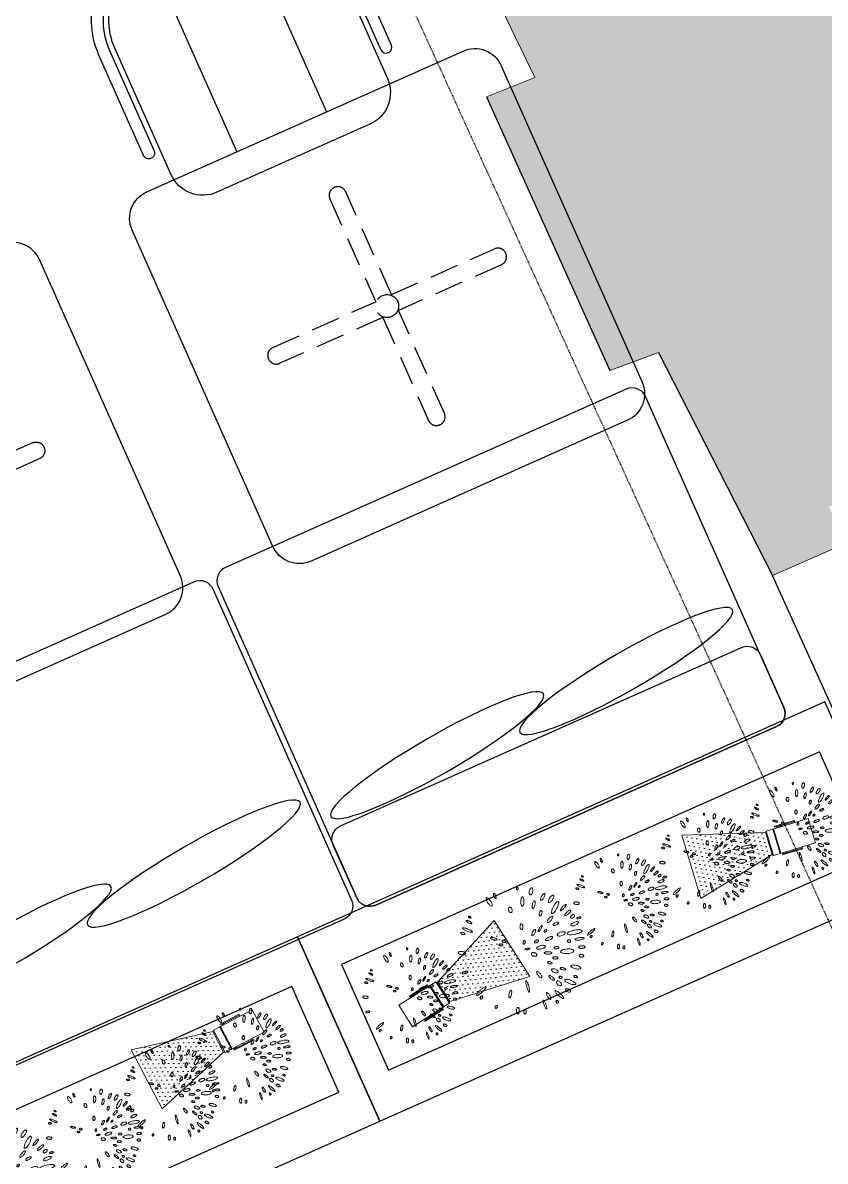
# Model space of a CAD drawing. Header units: millimetres. Extents: x 2562 to 7288, y 778 to 5635.
# Drawn here: x 4058.4 to 4197.4, y 1514.9 to 1712.1 of the extents above; entities that cross this region are included whole.
import ezdxf

# ---------------------------------------------------------------- set-up
doc = ezdxf.new("R2010")
doc.units = ezdxf.units.MM
doc.set_wipeout_variables(frame=1)
doc.linetypes.add('HIDDEN', pattern=[0.375, 0.25, -0.125])
doc.linetypes.add('x-ref_base plan 1$0$C2-A104-16$0$HIDDEN', pattern=[0.375, 0.25, -0.125])
for name, color, linetype in [('0-gnl-gor2', 6, 'Continuous'), ('0-gnl-gor3', 252, 'Continuous'), ('0-gnl-gor5', 254, 'Continuous'), ('0-gnl-ust', 191, 'HIDDEN'), ('2-tef-hrkt-mobilya', 251, 'Continuous')]:
    doc.layers.add(name, color=color, linetype=linetype)
doc.layers.add('ONOFF_LI-11', color=7, linetype='Continuous', lineweight=0, true_color=0xcc33a1)
for name, color, linetype, lineweight in [('x-ref_base plan 1$0$SHG-WALL-HATCH', 252, 'Continuous', 5), ('x-ref_base plan 1$0$SHG-WALLS LOW LEVEL', 40, 'Continuous', 25), ('x-ref_base plan 1$0$SHG-WALLS-EXISTING', 214, 'Continuous', 18)]:
    doc.layers.add(name, color=color, linetype=linetype, lineweight=lineweight)

# ---------------------------------------------------------------- blocks, each defined once
blk = doc.blocks.new('LI-11')
blk.add_wipeout([(-2.2, 3.19), (2.2, 3.19), (2.2, 0.81), (2.56, 0.81), (2.56, -2.83), (2.41, -2.83), (2.41, -2.56), (2.2, -2.56), (2.2, -4.41), (2, -4.61), (-2, -4.61), (-2.2, -4.41), (-2.2, -2.61), (-2.4, -2.61), (-2.4, -2.83), (-2.55, -2.83), (-2.56, 0.81), (-2.2, 0.81)]).dxf.layer = 'ONOFF_LI-11'
at = {"layer": 'ONOFF_LI-11', "ltscale": 3, "true_color": 0xf4cd0b}
h = blk.add_hatch(dxfattribs=at)
h.set_pattern_fill('DOTS', color=40, scale=0.5)
h.paths.add_polyline_path([(-5.75, -18.62), (5.75, -18.62), (2, -4.61), (-2, -4.61)])
at = {"layer": 'ONOFF_LI-11', "color": 251, "ltscale": 3}
for p, q in [((-2.2, 0.81), (-2.56, 0.81)), ((-2.56, 0.81), (-2.56, -0.81)), ((2.2, 0.81), (2.56, 0.81)), ((2.56, 0.81), (2.56, -0.81)), ((-2.2, -0.81), (-2.39, -0.81)), ((2.2, -0.81), (2.39, -0.81)), ((2.41, -1.95), (2.56, -1.95))]:
    blk.add_line(p, q, dxfattribs=at)
at = {"layer": 'ONOFF_LI-11', "ltscale": 3}
for points in [[(2.2, -4.41), (2.2, 3.19), (-2.2, 3.19), (-2.2, -4.41)], [(-2.2, -3.06), (2.2, -3.06)], [(-2.2, -3.21), (2.2, -3.21)], [(-2.2, -4.41), (2.2, -4.41)], [(-2, -4.61), (-2.2, -4.41)], [(-2, -4.61), (2, -4.61)], [(-2, -4.61), (2, -4.61)], [(2, -4.61), (2.2, -4.41)]]:
    blk.add_lwpolyline(points, dxfattribs=at)
at = {"layer": 'ONOFF_LI-11', "color": 251, "ltscale": 3}
for points in [[(-2.56, -1.95), (-2.56, 0.81)], [(-2.41, -1.95), (-2.38, 0.81)], [(2.41, -1.95), (2.38, 0.81)], [(2.56, -1.95), (2.56, 0.81)]]:
    blk.add_lwpolyline(points, dxfattribs=at)
for points in [[(-2.55, -2.83), (-2.4, -2.83), (-2.4, -1.95), (-2.55, -1.95)], [(2.41, -1.95), (2.56, -1.95), (2.56, -2.83), (2.41, -2.83)], [(-2.4, -2.21), (-2.2, -2.21), (-2.2, -2.61), (-2.4, -2.61)], [(2.2, -2.26), (2.41, -2.26), (2.41, -2.56), (2.2, -2.56)]]:
    blk.add_lwpolyline(points, close=True, dxfattribs=at)
at = {"layer": 'ONOFF_LI-11', "color": 40, "ltscale": 3, "true_color": 0xf4cd0b}
blk.add_lwpolyline([(-5.75, -18.62), (5.75, -18.62), (2, -4.61), (-2, -4.61), (-5.75, -18.62)], dxfattribs=at)
blk = doc.blocks.new('BP_Abelia grandiflora')
at = {"layer": '0-gnl-gor5', "lineweight": 9}
for points in [[(-0.0949, 0.2077, 0.206976), (-0.0962, 0.2062, 0.096084), (-0.0969, 0.2021, 0.052894), (-0.0962, 0.1976, 0.039992), (-0.0943, 0.1919, 0.039992), (-0.0914, 0.1866, 0.052894), (-0.0886, 0.183, 0.096084), (-0.0851, 0.1807, 0.206976), (-0.0831, 0.1807, 0.206976), (-0.0818, 0.1821, 0.096084), (-0.0811, 0.1862, 0.052894), (-0.0818, 0.1908, 0.039992), (-0.0837, 0.1965, 0.039992), (-0.0866, 0.2018, 0.052894), (-0.0894, 0.2054, 0.096084), (-0.0929, 0.2077, 0.206976)], [(-0.0624, 0.1861, 0.029169), (-0.0573, 0.1778, 0.03978), (-0.0528, 0.1723, 0.081053), (-0.0476, 0.1685, 0.247796), (-0.0454, 0.1685, 0.247796), (-0.0441, 0.1704, 0.081053), (-0.0445, 0.1768, 0.03978), (-0.0466, 0.1836, 0.029169), (-0.0507, 0.1924, 0.029169), (-0.0558, 0.2006, 0.03978), (-0.0603, 0.2061, 0.081053), (-0.0655, 0.21, 0.247796), (-0.0677, 0.2099, 0.247796), (-0.0689, 0.2081, 0.081053), (-0.0686, 0.2016, 0.03978), (-0.0665, 0.1949, 0.029169)], [(-0.0439, 0.2257, 0.261938), (-0.0448, 0.2249, 0.075007), (-0.0454, 0.2211, 0.035692), (-0.0451, 0.2169, 0.025978), (-0.044, 0.2111, 0.025978), (-0.0423, 0.2055, 0.035692), (-0.0406, 0.2017, 0.075007), (-0.0383, 0.1986, 0.261938), (-0.0372, 0.1982, 0.261938), (-0.0363, 0.199, 0.075007), (-0.0357, 0.2029, 0.035692), (-0.036, 0.2071, 0.025978), (-0.0371, 0.2128, 0.025978), (-0.0388, 0.2184, 0.035692), (-0.0405, 0.2223, 0.075007), (-0.0428, 0.2254, 0.261938)], [(-0.0182, 0.2289, 0.243416), (-0.0193, 0.2281, 0.082852), (-0.0205, 0.2245, 0.04109), (-0.0209, 0.2203, 0.030206), (-0.0205, 0.2146, 0.030206), (-0.0194, 0.209, 0.04109), (-0.018, 0.205, 0.082852), (-0.0159, 0.2019, 0.243416), (-0.0146, 0.2014, 0.243416), (-0.0135, 0.2022, 0.082852), (-0.0123, 0.2058, 0.04109), (-0.012, 0.21, 0.030206), (-0.0124, 0.2157, 0.030206), (-0.0135, 0.2213, 0.04109), (-0.0149, 0.2252, 0.082852), (-0.0169, 0.2284, 0.243416)], [(0.0025, 0.2302, 0.154562), (0.0008, 0.2297, 0.106795), (-0.0008, 0.2278, 0.073326), (-0.0017, 0.2253, 0.059836), (-0.002, 0.222, 0.059836), (-0.0016, 0.2187, 0.073326), (-0.0005, 0.2163, 0.106795), (0.0013, 0.2145, 0.154562), (0.003, 0.214, 0.154562), (0.0046, 0.2146, 0.106795), (0.0063, 0.2165, 0.073326), (0.0072, 0.219, 0.059836), (0.0075, 0.2223, 0.059836), (0.007, 0.2255, 0.073326), (0.0059, 0.228, 0.106795), (0.0042, 0.2298, 0.154562)], [(0.0309, 0.2284, 0.217322), (0.0291, 0.228, 0.092688), (0.0264, 0.2249, 0.049364), (0.0246, 0.2208, 0.036974), (0.023, 0.215, 0.036974), (0.0223, 0.209, 0.049364), (0.0226, 0.2045, 0.092688), (0.024, 0.2006, 0.217322), (0.0255, 0.1996, 0.217322), (0.0273, 0.2, 0.092688), (0.03, 0.2031, 0.049364), (0.0318, 0.2072, 0.036974), (0.0334, 0.213, 0.036974), (0.0341, 0.219, 0.049364), (0.0338, 0.2235, 0.092688), (0.0324, 0.2274, 0.217322)], [(0.0625, 0.2217, 0.256191), (0.0601, 0.2214, 0.077505), (0.0549, 0.2164, 0.037329), (0.0505, 0.2097, 0.027247), (0.0458, 0.1998, 0.027247), (0.0422, 0.1895, 0.037329), (0.0406, 0.1816, 0.077505), (0.0407, 0.1744, 0.256191), (0.0422, 0.1726, 0.256191), (0.0445, 0.1728, 0.077505), (0.0497, 0.1779, 0.037329), (0.0541, 0.1846, 0.027247), (0.0588, 0.1944, 0.027247), (0.0624, 0.2048, 0.037329), (0.0641, 0.2126, 0.077505), (0.0639, 0.2199, 0.256191)], [(0.0872, 0.2131, 0.259831), (0.0859, 0.213, 0.07593), (0.0827, 0.2101, 0.036288), (0.0799, 0.2062, 0.026439), (0.0768, 0.2004, 0.026439), (0.0743, 0.1943, 0.036288), (0.0731, 0.1897, 0.07593), (0.0729, 0.1854, 0.259831), (0.0737, 0.1843, 0.259831), (0.0751, 0.1844, 0.07593), (0.0783, 0.1873, 0.036288), (0.0811, 0.1912, 0.026439), (0.0842, 0.197, 0.026439), (0.0866, 0.203, 0.036288), (0.0879, 0.2077, 0.07593), (0.088, 0.212, 0.259831)], [(0.1147, 0.1991, 0.205663), (0.1132, 0.1993, 0.096491), (0.1103, 0.1979, 0.053352), (0.1077, 0.1954, 0.040391), (0.105, 0.1915, 0.040391), (0.1029, 0.1873, 0.053352), (0.102, 0.1838, 0.096491), (0.1021, 0.1806, 0.205663), (0.103, 0.1793, 0.205663), (0.1046, 0.1791, 0.096491), (0.1075, 0.1806, 0.053352), (0.1101, 0.1831, 0.040391), (0.1128, 0.1869, 0.040391), (0.1148, 0.1912, 0.053352), (0.1158, 0.1946, 0.096491), (0.1157, 0.1979, 0.205663)], [(-0.1584, 0.1599, 0.17972), (-0.1593, 0.158, 0.103229), (-0.1587, 0.1544, 0.062965), (-0.157, 0.151, 0.049171), (-0.1537, 0.1471, 0.049171), (-0.1498, 0.144, 0.062965), (-0.1463, 0.1423, 0.103229), (-0.1427, 0.1419, 0.17972), (-0.1408, 0.1428, 0.17972), (-0.14, 0.1447, 0.103229), (-0.1405, 0.1483, 0.062965), (-0.1423, 0.1518, 0.049171), (-0.1455, 0.1556, 0.049171), (-0.1494, 0.1587, 0.062965), (-0.1529, 0.1604, 0.103229), (-0.1565, 0.1608, 0.17972)], [(-0.1169, 0.1861, 0.228205), (-0.1179, 0.1848, 0.088786), (-0.1179, 0.181, 0.045809), (-0.1169, 0.177, 0.034018), (-0.1147, 0.1718, 0.034018), (-0.1117, 0.167, 0.045809), (-0.109, 0.1638, 0.088786), (-0.1059, 0.1617, 0.228205), (-0.1043, 0.1617, 0.228205), (-0.1034, 0.163, 0.088786), (-0.1033, 0.1668, 0.045809), (-0.1044, 0.1708, 0.034018), (-0.1066, 0.176, 0.034018), (-0.1095, 0.1808, 0.045809), (-0.1123, 0.184, 0.088786), (-0.1154, 0.1861, 0.228205)], [(-0.0361, 0.1647, 0.224678), (-0.0373, 0.1636, 0.090084), (-0.0382, 0.1598, 0.046944), (-0.0381, 0.1555, 0.034953), (-0.0369, 0.1499, 0.034953), (-0.035, 0.1445, 0.046944), (-0.0329, 0.1407, 0.090084), (-0.0301, 0.1379, 0.224678), (-0.0285, 0.1376, 0.224678), (-0.0273, 0.1387, 0.090084), (-0.0264, 0.1425, 0.046944), (-0.0265, 0.1468, 0.034953), (-0.0277, 0.1525, 0.034953), (-0.0296, 0.1579, 0.046944), (-0.0317, 0.1617, 0.090084), (-0.0345, 0.1644, 0.224678)], [(-0.0073, 0.1703, 0.208148), (-0.0086, 0.1698, 0.095716), (-0.0104, 0.1674, 0.052486), (-0.0115, 0.1642, 0.039639), (-0.0122, 0.1599, 0.039639), (-0.0122, 0.1556, 0.052486), (-0.0116, 0.1523, 0.095716), (-0.0102, 0.1497, 0.208148), (-0.0089, 0.149, 0.208148), (-0.0075, 0.1495, 0.095716), (-0.0058, 0.1519, 0.052486), (-0.0047, 0.155, 0.039639), (-0.004, 0.1593, 0.039639), (-0.004, 0.1637, 0.052486), (-0.0046, 0.1669, 0.095716), (-0.006, 0.1696, 0.208148)], [(0.0349, 0.1693, 0.191592), (0.0327, 0.169, 0.100474), (0.0295, 0.1664, 0.058435), (0.0271, 0.1626, 0.044925), (0.0251, 0.1571, 0.044925), (0.0241, 0.1513, 0.058435), (0.0242, 0.1468, 0.100474), (0.0257, 0.1429, 0.191592), (0.0274, 0.1416, 0.191592), (0.0296, 0.1419, 0.100474), (0.0328, 0.1445, 0.058435), (0.0352, 0.1483, 0.044925), (0.0372, 0.1538, 0.044925), (0.0382, 0.1596, 0.058435), (0.0381, 0.1641, 0.100474), (0.0366, 0.1679, 0.191592)], [(0.0696, 0.1689, 0.110174), (0.0678, 0.1694, 0.102587), (0.0658, 0.169, 0.093413), (0.0641, 0.1678, 0.08782), (0.0629, 0.1661, 0.08782), (0.0623, 0.164, 0.093413), (0.0624, 0.162, 0.102587), (0.0634, 0.1602, 0.110174), (0.0648, 0.159, 0.110174), (0.0666, 0.1586, 0.102587), (0.0686, 0.159, 0.093413), (0.0703, 0.1601, 0.08782), (0.0716, 0.1619, 0.08782), (0.0722, 0.1639, 0.093413), (0.072, 0.166, 0.102587), (0.0711, 0.1678, 0.110174)], [(0.1041, 0.1589, 0.219849), (0.1013, 0.1592, 0.09181), (0.0958, 0.156, 0.048525), (0.0909, 0.1509, 0.036269), (0.0857, 0.1431, 0.036269), (0.0816, 0.1346, 0.048525), (0.0797, 0.1279, 0.09181), (0.0797, 0.1215, 0.219849), (0.0813, 0.1192, 0.219849), (0.084, 0.119, 0.09181), (0.0896, 0.1222, 0.048525), (0.0944, 0.1273, 0.036269), (0.0997, 0.1351, 0.036269), (0.1038, 0.1435, 0.048525), (0.1057, 0.1503, 0.09181), (0.1057, 0.1567, 0.219849)], [(0.1382, 0.1775, 0.15118), (0.1365, 0.1782, 0.106997), (0.134, 0.1779, 0.074795), (0.1316, 0.1766, 0.061485), (0.1292, 0.1743, 0.061485), (0.1274, 0.1716, 0.074795), (0.1266, 0.169, 0.106997), (0.1268, 0.1664, 0.15118), (0.1278, 0.1649, 0.15118), (0.1295, 0.1642, 0.106997), (0.132, 0.1645, 0.074795), (0.1344, 0.1658, 0.061485), (0.1368, 0.1681, 0.061485), (0.1386, 0.1708, 0.074795), (0.1394, 0.1734, 0.106997), (0.1392, 0.176, 0.15118)], [(-0.1882, 0.1194, 0.136055), (-0.1885, 0.1183, 0.10695), (-0.1881, 0.1168, 0.081551), (-0.1873, 0.1156, 0.069671), (-0.1859, 0.1145, 0.069671), (-0.1842, 0.1138, 0.081551), (-0.1827, 0.1137, 0.10695), (-0.1813, 0.1141, 0.136055), (-0.1805, 0.1149, 0.136055), (-0.1802, 0.116, 0.10695), (-0.1805, 0.1174, 0.081551), (-0.1814, 0.1187, 0.069671), (-0.1828, 0.1198, 0.069671), (-0.1844, 0.1204, 0.081551), (-0.1859, 0.1206, 0.10695), (-0.1873, 0.1202, 0.136055)], [(-0.1156, 0.1428, 0.225102), (-0.1162, 0.1413, 0.08993), (-0.1152, 0.1376, 0.046807), (-0.1131, 0.134, 0.03484), (-0.1095, 0.1297, 0.03484), (-0.1053, 0.1259, 0.046807), (-0.1018, 0.1236, 0.08993), (-0.0982, 0.1225, 0.225102), (-0.0967, 0.123, 0.225102), (-0.0961, 0.1245, 0.08993), (-0.0971, 0.1282, 0.046807), (-0.0992, 0.1318, 0.03484), (-0.1028, 0.1361, 0.03484), (-0.1069, 0.1399, 0.046807), (-0.1104, 0.1422, 0.08993), (-0.1141, 0.1433, 0.225102)], [(-0.0742, 0.1435, 0.185857), (-0.075, 0.1421, 0.10188), (-0.0748, 0.1393, 0.060594), (-0.0736, 0.1365, 0.046923), (-0.0714, 0.1332, 0.046923), (-0.0686, 0.1304, 0.060594), (-0.066, 0.1288, 0.10188), (-0.0633, 0.1281, 0.185857), (-0.0618, 0.1286, 0.185857), (-0.061, 0.13, 0.10188), (-0.0612, 0.1328, 0.060594), (-0.0623, 0.1357, 0.046923), (-0.0646, 0.1389, 0.046923), (-0.0674, 0.1417, 0.060594), (-0.07, 0.1434, 0.10188), (-0.0727, 0.144, 0.185857)], [(-0.0097, 0.1225, 0.164937), (-0.0107, 0.1219, 0.10574), (-0.0115, 0.1203, 0.068929), (-0.0118, 0.1184, 0.055121), (-0.0115, 0.1159, 0.055121), (-0.0107, 0.1136, 0.068929), (-0.0096, 0.112, 0.10574), (-0.0081, 0.1109, 0.164937), (-0.007, 0.1108, 0.164937), (-0.006, 0.1114, 0.10574), (-0.0051, 0.113, 0.068929), (-0.0049, 0.115, 0.055121), (-0.0051, 0.1174, 0.055121), (-0.006, 0.1197, 0.068929), (-0.007, 0.1213, 0.10574), (-0.0085, 0.1224, 0.164937)], [(0.0237, 0.1248, 0.221241), (0.0221, 0.1244, 0.091319), (0.0196, 0.1216, 0.048066), (0.0178, 0.1178, 0.035885), (0.0163, 0.1124, 0.035885), (0.0156, 0.1069, 0.048066), (0.0158, 0.1028, 0.091319), (0.017, 0.0992, 0.221241), (0.0183, 0.0982, 0.221241), (0.0199, 0.0986, 0.091319), (0.0224, 0.1014, 0.048066), (0.0241, 0.1052, 0.035885), (0.0256, 0.1105, 0.035885), (0.0263, 0.1161, 0.048066), (0.0262, 0.1202, 0.091319), (0.025, 0.1238, 0.221241)], [(0.0661, 0.1221, 0.181524), (0.0647, 0.1224, 0.10285), (0.0625, 0.1216, 0.062262), (0.0604, 0.12, 0.048498), (0.0583, 0.1175, 0.048498), (0.0568, 0.1145, 0.062262), (0.0561, 0.1121, 0.10285), (0.0562, 0.1097, 0.181524), (0.057, 0.1086, 0.181524), (0.0584, 0.1082, 0.10285), (0.0606, 0.109, 0.062262), (0.0627, 0.1106, 0.048498), (0.0648, 0.1132, 0.048498), (0.0663, 0.1161, 0.062262), (0.067, 0.1186, 0.10285), (0.0669, 0.121, 0.181524)], [(0.1675, 0.1451, 0.224459), (0.1656, 0.1458, 0.090164), (0.1609, 0.1447, 0.047015), (0.1562, 0.1421, 0.035012), (0.1506, 0.1377, 0.035012), (0.1457, 0.1326, 0.047015), (0.1427, 0.1282, 0.090164), (0.1412, 0.1236, 0.224459), (0.1418, 0.1216, 0.224459), (0.1437, 0.1209, 0.090164), (0.1484, 0.122, 0.047015), (0.153, 0.1245, 0.035012), (0.1586, 0.129, 0.035012), (0.1635, 0.1341, 0.047015), (0.1665, 0.1385, 0.090164), (0.1681, 0.1431, 0.224459)], [(0.1873, 0.118, 0.167836), (0.1863, 0.1188, 0.105336), (0.1844, 0.119, 0.067731), (0.1823, 0.1185, 0.053888), (0.18, 0.1173, 0.053888), (0.178, 0.1156, 0.067731), (0.1767, 0.1139, 0.105336), (0.1762, 0.112, 0.167836), (0.1765, 0.1108, 0.167836), (0.1775, 0.1101, 0.105336), (0.1794, 0.1099, 0.067731), (0.1815, 0.1103, 0.053888), (0.1838, 0.1116, 0.053888), (0.1858, 0.1133, 0.067731), (0.1871, 0.1149, 0.105336), (0.1876, 0.1168, 0.167836)], [(-0.1503, 0.1158, 0.222164), (-0.1506, 0.1139, 0.090991), (-0.1487, 0.1099, 0.047763), (-0.1455, 0.1062, 0.035633), (-0.1404, 0.102, 0.035633), (-0.1348, 0.0986, 0.047763), (-0.1302, 0.0968, 0.090991), (-0.1258, 0.0964, 0.222164), (-0.1242, 0.0973, 0.222164), (-0.1238, 0.0992, 0.090991), (-0.1257, 0.1032, 0.047763), (-0.1289, 0.1069, 0.035633), (-0.134, 0.1111, 0.035633), (-0.1396, 0.1145, 0.047763), (-0.1442, 0.1163, 0.090991), (-0.1486, 0.1167, 0.222164)], [(-0.0318, 0.0896, 0.218092), (-0.0326, 0.0885, 0.092422), (-0.0328, 0.0851, 0.049107), (-0.0319, 0.0815, 0.036758), (-0.0299, 0.077, 0.036758), (-0.0273, 0.0729, 0.049107), (-0.0248, 0.0701, 0.092422), (-0.022, 0.0684, 0.218092), (-0.0205, 0.0685, 0.218092), (-0.0196, 0.0696, 0.092422), (-0.0195, 0.073, 0.049107), (-0.0203, 0.0766, 0.036758), (-0.0223, 0.0811, 0.036758), (-0.025, 0.0852, 0.049107), (-0.0274, 0.088, 0.092422), (-0.0303, 0.0897, 0.218092)], [(-0.0304, 0.1171, 0.270783), (-0.0309, 0.1163, 0.071066), (-0.0307, 0.1129, 0.033234), (-0.0297, 0.1092, 0.024094), (-0.0277, 0.1044, 0.024094), (-0.0252, 0.0997, 0.033234), (-0.0231, 0.0966, 0.071066), (-0.0205, 0.0942, 0.270783), (-0.0196, 0.0941, 0.270783), (-0.019, 0.0949, 0.071066), (-0.0193, 0.0984, 0.033234), (-0.0203, 0.1021, 0.024094), (-0.0223, 0.1069, 0.024094), (-0.0248, 0.1115, 0.033234), (-0.0269, 0.1146, 0.071066), (-0.0294, 0.117, 0.270783)], [(0.0359, 0.0865, 0.213517), (0.0338, 0.0863, 0.093974), (0.0304, 0.0835, 0.050644), (0.0276, 0.0795, 0.038059), (0.0249, 0.0736, 0.038059), (0.0232, 0.0674, 0.050644), (0.0227, 0.0625, 0.093974), (0.0236, 0.0581, 0.213517), (0.025, 0.0567, 0.213517), (0.0271, 0.0569, 0.093974), (0.0305, 0.0597, 0.050644), (0.0333, 0.0637, 0.038059), (0.036, 0.0696, 0.038059), (0.0377, 0.0759, 0.050644), (0.0382, 0.0807, 0.093974), (0.0373, 0.0851, 0.213517)], [(0.0679, 0.0919, 0.234361), (0.0665, 0.0921, 0.086447), (0.0632, 0.0903, 0.043866), (0.0603, 0.0875, 0.032434), (0.0569, 0.0832, 0.032434), (0.0542, 0.0785, 0.043866), (0.0527, 0.0747, 0.086447), (0.0523, 0.071, 0.234361), (0.053, 0.0698, 0.234361), (0.0544, 0.0696, 0.086447), (0.0576, 0.0714, 0.043866), (0.0606, 0.0742, 0.032434), (0.0639, 0.0785, 0.032434), (0.0667, 0.0832, 0.043866), (0.0681, 0.087, 0.086447), (0.0686, 0.0907, 0.234361)], [(0.094, 0.0995, 0.190551), (0.0926, 0.0999, 0.100739), (0.0901, 0.0991, 0.058823), (0.0878, 0.0973, 0.045281), (0.0853, 0.0945, 0.045281), (0.0834, 0.0913, 0.058823), (0.0825, 0.0885, 0.100739), (0.0824, 0.0859, 0.190551), (0.0832, 0.0847, 0.190551), (0.0846, 0.0843, 0.100739), (0.0871, 0.0852, 0.058823), (0.0894, 0.0869, 0.045281), (0.0919, 0.0897, 0.045281), (0.0938, 0.0929, 0.058823), (0.0947, 0.0957, 0.100739), (0.0948, 0.0983, 0.190551)], [(0.1418, 0.0995, 0.211516), (0.1406, 0.1001, 0.094634), (0.1379, 0.0995, 0.051326), (0.1352, 0.098, 0.038641), (0.132, 0.0955, 0.038641), (0.1293, 0.0925, 0.051326), (0.1277, 0.0899, 0.094634), (0.1269, 0.0872, 0.211516), (0.1274, 0.086, 0.211516), (0.1285, 0.0855, 0.094634), (0.1313, 0.0861, 0.051326), (0.134, 0.0875, 0.038641), (0.1371, 0.0901, 0.038641), (0.1398, 0.0931, 0.051326), (0.1415, 0.0957, 0.094634), (0.1422, 0.0983, 0.211516)], [(0.2035, 0.1, 0.241866), (0.2017, 0.1009, 0.08348), (0.1962, 0.1001, 0.041558), (0.1905, 0.0976, 0.030579), (0.1834, 0.0932, 0.030579), (0.1768, 0.088, 0.041558), (0.1726, 0.0835, 0.08348), (0.1699, 0.0786, 0.241866), (0.1702, 0.0766, 0.241866), (0.172, 0.0756, 0.08348), (0.1775, 0.0765, 0.041558), (0.1832, 0.0789, 0.030579), (0.1903, 0.0833, 0.030579), (0.1969, 0.0886, 0.041558), (0.2011, 0.0931, 0.08348), (0.2038, 0.098, 0.241866)], [(-0.2157, 0.0401, 0.218506), (-0.2154, 0.0389, 0.092278), (-0.2133, 0.0371, 0.048969), (-0.2106, 0.0359, 0.036642), (-0.2068, 0.0349, 0.036642), (-0.2029, 0.0344, 0.048969), (-0.1999, 0.0346, 0.092278), (-0.1974, 0.0355, 0.218506), (-0.1967, 0.0365, 0.218506), (-0.197, 0.0376, 0.092278), (-0.199, 0.0394, 0.048969), (-0.2017, 0.0406, 0.036642), (-0.2055, 0.0416, 0.036642), (-0.2095, 0.0421, 0.048969), (-0.2124, 0.0419, 0.092278), (-0.215, 0.041, 0.218506)], [(-0.1458, 0.0585, 0.14574), (-0.1458, 0.0563, 0.107166), (-0.1443, 0.0536, 0.077192), (-0.1418, 0.0515, 0.064269), (-0.1383, 0.05, 0.064269), (-0.1344, 0.0494, 0.077192), (-0.1312, 0.0498, 0.107166), (-0.1285, 0.0512, 0.14574), (-0.1273, 0.0531, 0.14574), (-0.1273, 0.0554, 0.107166), (-0.1288, 0.0581, 0.077192), (-0.1313, 0.0601, 0.064269), (-0.1348, 0.0617, 0.064269), (-0.1387, 0.0623, 0.077192), (-0.1419, 0.0619, 0.107166), (-0.1446, 0.0604, 0.14574)], [(-0.0748, 0.0608, 0.17178), (-0.0753, 0.059, 0.104715), (-0.0743, 0.0561, 0.066124), (-0.0723, 0.0535, 0.052265), (-0.0692, 0.0509, 0.052265), (-0.0655, 0.0491, 0.066124), (-0.0623, 0.0483, 0.104715), (-0.0593, 0.0486, 0.17178), (-0.0578, 0.0498, 0.17178), (-0.0574, 0.0516, 0.104715), (-0.0583, 0.0544, 0.066124), (-0.0603, 0.057, 0.052265), (-0.0635, 0.0596, 0.052265), (-0.0672, 0.0615, 0.066124), (-0.0703, 0.0622, 0.104715), (-0.0733, 0.0619, 0.17178)], [(0.0052, 0.0784, 0.182227), (0.0039, 0.0779, 0.102698), (0.0023, 0.0761, 0.061989), (0.0013, 0.0736, 0.048238), (0.0008, 0.0702, 0.048238), (0.001, 0.0668, 0.061989), (0.0017, 0.0643, 0.102698), (0.003, 0.0623, 0.182227), (0.0043, 0.0617, 0.182227), (0.0056, 0.0621, 0.102698), (0.0072, 0.064, 0.061989), (0.0082, 0.0665, 0.048238), (0.0087, 0.0698, 0.048238), (0.0085, 0.0732, 0.061989), (0.0079, 0.0758, 0.102698), (0.0065, 0.0778, 0.182227)], [(0.0453, 0.0441, 0.148782), (0.0434, 0.0454, 0.107096), (0.0403, 0.0456, 0.075846), (0.0371, 0.0447, 0.062692), (0.0338, 0.0425, 0.062692), (0.031, 0.0396, 0.075846), (0.0295, 0.0367, 0.107096), (0.0291, 0.0336, 0.148782), (0.03, 0.0315, 0.148782), (0.0319, 0.0302, 0.107096), (0.035, 0.03, 0.075846), (0.0382, 0.0309, 0.062692), (0.0416, 0.0331, 0.062692), (0.0443, 0.036, 0.075846), (0.0458, 0.0389, 0.107096), (0.0462, 0.042, 0.148782)], [(0.0981, 0.0721, 0.189405), (0.0969, 0.0727, 0.101026), (0.0946, 0.0725, 0.059252), (0.0923, 0.0715, 0.045676), (0.0897, 0.0696, 0.045676), (0.0874, 0.0673, 0.059252), (0.086, 0.0651, 0.101026), (0.0855, 0.0629, 0.189405), (0.0859, 0.0617, 0.189405), (0.087, 0.0611, 0.101026), (0.0893, 0.0613, 0.059252), (0.0916, 0.0623, 0.045676), (0.0943, 0.0642, 0.045676), (0.0966, 0.0665, 0.059252), (0.0979, 0.0686, 0.101026), (0.0985, 0.0709, 0.189405)], [(0.1346, 0.0725, 0.173385), (0.1328, 0.0738, 0.104439), (0.1293, 0.0741, 0.065477), (0.1255, 0.0731, 0.051621), (0.1212, 0.0708, 0.051621), (0.1175, 0.0676, 0.065477), (0.1152, 0.0645, 0.104439), (0.1142, 0.0611, 0.173385), (0.1147, 0.059, 0.173385), (0.1165, 0.0577, 0.104439), (0.1201, 0.0574, 0.065477), (0.1238, 0.0584, 0.051621), (0.1281, 0.0607, 0.051621), (0.1318, 0.0639, 0.065477), (0.1341, 0.067, 0.104439), (0.1351, 0.0704, 0.173385)], [(0.1513, 0.0468, 0.242243), (0.1503, 0.0477, 0.083327), (0.1468, 0.0483, 0.041444), (0.1429, 0.0479, 0.030488), (0.1377, 0.0467, 0.030488), (0.1327, 0.0448, 0.041444), (0.1293, 0.0429, 0.083327), (0.1267, 0.0404, 0.242243), (0.1265, 0.0392, 0.242243), (0.1274, 0.0382, 0.083327), (0.1309, 0.0377, 0.041444), (0.1348, 0.0381, 0.030488), (0.14, 0.0393, 0.030488), (0.145, 0.0412, 0.041444), (0.1484, 0.0431, 0.083327), (0.151, 0.0456, 0.242243)], [(0.1594, 0.073, 0.141068), (0.1582, 0.0738, 0.107148), (0.1564, 0.0742, 0.079281), (0.1545, 0.0738, 0.066799), (0.1524, 0.0727, 0.066799), (0.1507, 0.0711, 0.079281), (0.1497, 0.0694, 0.107148), (0.1494, 0.0676, 0.141068), (0.1499, 0.0662, 0.141068), (0.151, 0.0653, 0.107148), (0.1529, 0.065, 0.079281), (0.1548, 0.0654, 0.066799), (0.1569, 0.0665, 0.066799), (0.1586, 0.0681, 0.079281), (0.1596, 0.0698, 0.107148), (0.1598, 0.0716, 0.141068)], [(0.1792, 0.0558, 0.150587), (0.178, 0.0578, 0.107025), (0.1752, 0.0595, 0.075054), (0.1717, 0.06, 0.06178), (0.1675, 0.0595, 0.06178), (0.1636, 0.058, 0.075054), (0.1608, 0.056, 0.107025), (0.1591, 0.0532, 0.150587), (0.1589, 0.0509, 0.150587), (0.1601, 0.0489, 0.107025), (0.163, 0.0472, 0.075054), (0.1664, 0.0467, 0.06178), (0.1706, 0.0472, 0.06178), (0.1745, 0.0487, 0.075054), (0.1773, 0.0507, 0.107025), (0.1791, 0.0535, 0.150587)], [(0.2153, 0.0698, 0.167894), (0.214, 0.071, 0.105327), (0.2112, 0.0717, 0.067707), (0.2082, 0.0713, 0.053864), (0.2047, 0.0699, 0.053864), (0.2015, 0.0678, 0.067707), (0.1994, 0.0656, 0.105327), (0.1983, 0.063, 0.167894), (0.1986, 0.0612, 0.167894), (0.1999, 0.06, 0.105327), (0.2026, 0.0594, 0.067707), (0.2056, 0.0598, 0.053864), (0.2092, 0.0611, 0.053864), (0.2124, 0.0632, 0.067707), (0.2144, 0.0654, 0.105327), (0.2155, 0.068, 0.167894)], [(-0.2179, 0.0108, 0.226996), (-0.2171, 0.009, 0.089235), (-0.2128, 0.0066, 0.046197), (-0.2076, 0.0053, 0.034337), (-0.2004, 0.0047, 0.034337), (-0.1932, 0.0051, 0.046197), (-0.188, 0.0062, 0.089235), (-0.1836, 0.0085, 0.226996), (-0.1827, 0.0103, 0.226996), (-0.1836, 0.0121, 0.089235), (-0.1878, 0.0145, 0.046197), (-0.1931, 0.0158, 0.034337), (-0.2003, 0.0164, 0.034337), (-0.2075, 0.016, 0.046197), (-0.2127, 0.0149, 0.089235), (-0.217, 0.0126, 0.226996)], [(-0.0205, 0.0374, 0.159367), (-0.0211, 0.0362, 0.106385), (-0.0211, 0.0342, 0.071268), (-0.0202, 0.0322, 0.05759), (-0.0187, 0.0301, 0.05759), (-0.0166, 0.0284, 0.071268), (-0.0147, 0.0275, 0.106385), (-0.0127, 0.0273, 0.159367), (-0.0115, 0.0279, 0.159367), (-0.0108, 0.0291, 0.106385), (-0.0109, 0.0311, 0.071268), (-0.0117, 0.0331, 0.05759), (-0.0133, 0.0352, 0.05759), (-0.0153, 0.0369, 0.071268), (-0.0173, 0.0378, 0.106385), (-0.0193, 0.0379, 0.159367)], [(0.012, 0.0369, 0.233435), (0.0111, 0.0368, 0.086805), (0.0093, 0.0354, 0.044155), (0.0079, 0.0333, 0.032669), (0.0064, 0.0302, 0.032669), (0.0053, 0.027, 0.044155), (0.0049, 0.0245, 0.086805), (0.0051, 0.0223, 0.233435), (0.0057, 0.0216, 0.233435), (0.0066, 0.0216, 0.086805), (0.0083, 0.0231, 0.044155), (0.0097, 0.0252, 0.032669), (0.0112, 0.0282, 0.032669), (0.0123, 0.0315, 0.044155), (0.0128, 0.034, 0.086805), (0.0126, 0.0362, 0.233435)], [(0.1193, 0.0144, 0.224989), (0.1186, 0.0158, 0.089971), (0.1151, 0.0174, 0.046843), (0.1111, 0.0181, 0.03487), (0.1055, 0.0181, 0.03487), (0.1, 0.0173, 0.046843), (0.096, 0.0161, 0.089971), (0.0928, 0.014, 0.224989), (0.0922, 0.0125, 0.224989), (0.093, 0.0112, 0.089971), (0.0964, 0.0096, 0.046843), (0.1005, 0.0089, 0.03487), (0.1061, 0.0089, 0.03487), (0.1116, 0.0097, 0.046843), (0.1156, 0.0109, 0.089971), (0.1188, 0.0129, 0.224989)], [(0.1986, -0.0014, 0.244655), (0.198, -0.0002, 0.082347), (0.1947, 0.0016, 0.040717), (0.1907, 0.0027, 0.02991), (0.185, 0.0033, 0.02991), (0.1794, 0.0032, 0.040717), (0.1752, 0.0026, 0.082347), (0.1718, 0.0011, 0.244655), (0.1711, 0, 0.244655), (0.1716, -0.0013, 0.082347), (0.175, -0.0031, 0.040717), (0.179, -0.0041, 0.02991), (0.1846, -0.0047, 0.02991), (0.1903, -0.0046, 0.040717), (0.1944, -0.004, 0.082347), (0.1979, -0.0026, 0.244655)], [(0.2216, 0.0378, 0.277561), (0.2205, 0.0388, 0.067974), (0.2151, 0.0394, 0.031398), (0.209, 0.0388, 0.0227), (0.2009, 0.0372, 0.0227), (0.1929, 0.0348, 0.031398), (0.1873, 0.0324, 0.067974), (0.1828, 0.0293, 0.277561), (0.1824, 0.0279, 0.277561), (0.1834, 0.0269, 0.067974), (0.1889, 0.0263, 0.031398), (0.1949, 0.0269, 0.0227), (0.203, 0.0285, 0.0227), (0.211, 0.031, 0.031398), (0.2166, 0.0333, 0.067974), (0.2211, 0.0364, 0.277561)], [(0.2238, 0.0126, 0.132495), (0.2234, 0.014, 0.106693), (0.2222, 0.0153, 0.083176), (0.2206, 0.0161, 0.071819), (0.2184, 0.0164, 0.071819), (0.2163, 0.0161, 0.083176), (0.2146, 0.0153, 0.106693), (0.2134, 0.014, 0.132495), (0.213, 0.0126, 0.132495), (0.2134, 0.0112, 0.106693), (0.2146, 0.0098, 0.083176), (0.2163, 0.009, 0.071819), (0.2184, 0.0087, 0.071819), (0.2206, 0.009, 0.083176), (0.2222, 0.0098, 0.106693), (0.2234, 0.0112, 0.132495)], [(-0.0769, -0.0398, 0.241023), (-0.078, -0.0393, 0.083819), (-0.0811, -0.0402, 0.041814), (-0.0843, -0.042, 0.030784), (-0.0881, -0.0451, 0.030784), (-0.0915, -0.0485, 0.041814), (-0.0937, -0.0514, 0.083819), (-0.0949, -0.0545, 0.241023), (-0.0946, -0.0556, 0.241023), (-0.0935, -0.0561, 0.083819), (-0.0903, -0.0552, 0.041814), (-0.0872, -0.0534, 0.030784), (-0.0834, -0.0504, 0.030784), (-0.0799, -0.0469, 0.041814), (-0.0778, -0.044, 0.083819), (-0.0766, -0.0409, 0.241023)], [(-0.0535, -0.0192, 0.151181), (-0.0547, -0.0184, 0.106997), (-0.0568, -0.0183, 0.074794), (-0.0589, -0.0189, 0.061485), (-0.0612, -0.0203, 0.061485), (-0.063, -0.0223, 0.074794), (-0.0641, -0.0242, 0.106997), (-0.0643, -0.0263, 0.151181), (-0.0638, -0.0276, 0.151181), (-0.0625, -0.0284, 0.106997), (-0.0605, -0.0286, 0.074794), (-0.0584, -0.028, 0.061485), (-0.0561, -0.0265, 0.061485), (-0.0542, -0.0246, 0.074794), (-0.0532, -0.0226, 0.106997), (-0.0529, -0.0206, 0.151181)], [(-0.0498, -0.0342, 0.175332), (-0.0509, -0.0338, 0.104088), (-0.0528, -0.0342, 0.064698), (-0.0546, -0.0353, 0.050853), (-0.0565, -0.0372, 0.050853), (-0.058, -0.0395, 0.064698), (-0.0587, -0.0415, 0.104088), (-0.0588, -0.0434, 0.175332), (-0.0582, -0.0444, 0.175332), (-0.0571, -0.0448, 0.104088), (-0.0551, -0.0444, 0.064698), (-0.0533, -0.0433, 0.050853), (-0.0514, -0.0414, 0.050853), (-0.0499, -0.0391, 0.064698), (-0.0492, -0.0371, 0.104088), (-0.0492, -0.0352, 0.175332)], [(0.1367, -0.0488, 0.30054), (0.1364, -0.0476, 0.057112), (0.1318, -0.0445, 0.025448), (0.1262, -0.0419, 0.018256), (0.1183, -0.0389, 0.018256), (0.1101, -0.0366, 0.025448), (0.1041, -0.0354, 0.057112), (0.0985, -0.0353, 0.30054), (0.0976, -0.036, 0.30054), (0.0979, -0.0371, 0.057112), (0.1025, -0.0403, 0.025448), (0.108, -0.0429, 0.018256), (0.116, -0.0458, 0.018256), (0.1242, -0.0482, 0.025448), (0.1302, -0.0493, 0.057112), (0.1358, -0.0495, 0.30054)], [(0.2184, -0.032, 0.290135), (0.2181, -0.0311, 0.062096), (0.2144, -0.0287, 0.028093), (0.2099, -0.0268, 0.020218), (0.2034, -0.0249, 0.020218), (0.1969, -0.0235, 0.028093), (0.192, -0.0229, 0.062096), (0.1876, -0.0232, 0.290135), (0.1869, -0.0239, 0.290135), (0.1872, -0.0249, 0.062096), (0.1909, -0.0273, 0.028093), (0.1954, -0.0291, 0.020218), (0.2018, -0.0311, 0.020218), (0.2084, -0.0325, 0.028093), (0.2132, -0.033, 0.062096), (0.2177, -0.0327, 0.290135)], [(-0.199, -0.0776, 0.203392), (-0.1984, -0.078, 0.097182), (-0.1969, -0.0782, 0.054153), (-0.1953, -0.0778, 0.04109), (-0.1933, -0.077, 0.04109), (-0.1914, -0.0758, 0.054153), (-0.1902, -0.0747, 0.097182), (-0.1895, -0.0733, 0.203392), (-0.1895, -0.0726, 0.203392), (-0.1901, -0.0721, 0.097182), (-0.1916, -0.072, 0.054153), (-0.1932, -0.0723, 0.04109), (-0.1952, -0.0732, 0.04109), (-0.1971, -0.0744, 0.054153), (-0.1983, -0.0755, 0.097182), (-0.199, -0.0768, 0.203392)], [(-0.1913, -0.0915, 0.248362), (-0.1905, -0.0921, 0.080818), (-0.1875, -0.092, 0.039613), (-0.1843, -0.0911, 0.029036), (-0.1802, -0.0893, 0.029036), (-0.1764, -0.087, 0.039613), (-0.1738, -0.085, 0.080818), (-0.1719, -0.0826, 0.248362), (-0.1719, -0.0816, 0.248362), (-0.1728, -0.081, 0.080818), (-0.1758, -0.0811, 0.039613), (-0.1789, -0.082, 0.029036), (-0.183, -0.0838, 0.029036), (-0.1869, -0.0861, 0.039613), (-0.1895, -0.0881, 0.080818), (-0.1913, -0.0905, 0.248362)], [(-0.1769, -0.1172, 0.283742), (-0.1757, -0.1177, 0.065106), (-0.1707, -0.1163, 0.029758), (-0.1657, -0.1138, 0.021464), (-0.1591, -0.1096, 0.021464), (-0.1529, -0.1049, 0.029758), (-0.1488, -0.101, 0.065106), (-0.1457, -0.0969, 0.283742), (-0.1458, -0.0956, 0.283742), (-0.147, -0.0951, 0.065106), (-0.1519, -0.0965, 0.029758), (-0.157, -0.099, 0.021464), (-0.1636, -0.1032, 0.021464), (-0.1698, -0.1079, 0.029758), (-0.1739, -0.1118, 0.065106), (-0.177, -0.1159, 0.283742)], [(0.1147, -0.1173, 0.230196), (0.1152, -0.1159, 0.088039), (0.1142, -0.1123, 0.045175), (0.1121, -0.1087, 0.033499), (0.1085, -0.1045, 0.033499), (0.1044, -0.1007, 0.045175), (0.101, -0.0984, 0.088039), (0.0974, -0.0972, 0.230196), (0.096, -0.0977, 0.230196), (0.0955, -0.0991, 0.088039), (0.0965, -0.1027, 0.045175), (0.0986, -0.1063, 0.033499), (0.1021, -0.1105, 0.033499), (0.1062, -0.1143, 0.045175), (0.1097, -0.1166, 0.088039), (0.1132, -0.1178, 0.230196)], [(0.1774, -0.124, 0.195041), (0.1777, -0.1223, 0.099565), (0.1765, -0.1193, 0.057161), (0.1742, -0.1165, 0.043768), (0.1706, -0.1136, 0.043768), (0.1665, -0.1114, 0.057161), (0.1631, -0.1103, 0.099565), (0.1599, -0.1104, 0.195041), (0.1585, -0.1114, 0.195041), (0.1581, -0.113, 0.099565), (0.1593, -0.1161, 0.057161), (0.1616, -0.1188, 0.043768), (0.1652, -0.1217, 0.043768), (0.1693, -0.1239, 0.057161), (0.1727, -0.125, 0.099565), (0.176, -0.1249, 0.195041)], [(0.1909, -0.1037, 0.147171), (0.1914, -0.1021, 0.107141), (0.191, -0.0999, 0.076557), (0.1897, -0.0979, 0.06352), (0.1876, -0.096, 0.06352), (0.185, -0.0946, 0.076557), (0.1827, -0.0942, 0.107141), (0.1805, -0.0946, 0.147171), (0.1792, -0.0956, 0.147171), (0.1787, -0.0972, 0.107141), (0.1791, -0.0994, 0.076557), (0.1804, -0.1014, 0.06352), (0.1825, -0.1033, 0.06352), (0.1851, -0.1046, 0.076557), (0.1874, -0.1051, 0.107141), (0.1896, -0.1047, 0.147171)], [(-0.1656, -0.1316, 0.178273), (-0.1645, -0.1322, 0.103522), (-0.1623, -0.1319, 0.063533), (-0.1602, -0.1309, 0.049718), (-0.1579, -0.129, 0.049718), (-0.156, -0.1267, 0.063533), (-0.155, -0.1246, 0.103522), (-0.1547, -0.1224, 0.178273), (-0.1553, -0.1213, 0.178273), (-0.1564, -0.1207, 0.103522), (-0.1586, -0.121, 0.063533), (-0.1606, -0.122, 0.049718), (-0.163, -0.1239, 0.049718), (-0.1648, -0.1262, 0.063533), (-0.1659, -0.1283, 0.103522), (-0.1662, -0.1305, 0.178273)], [(-0.1142, -0.1767, 0.183113), (-0.1122, -0.1774, 0.102503), (-0.1087, -0.1765, 0.061647), (-0.1053, -0.1744, 0.047913), (-0.1016, -0.1708, 0.047913), (-0.0987, -0.1666, 0.061647), (-0.0972, -0.1628, 0.102503), (-0.097, -0.1592, 0.183113), (-0.098, -0.1573, 0.183113), (-0.1, -0.1566, 0.102503), (-0.1036, -0.1575, 0.061647), (-0.107, -0.1596, 0.047913), (-0.1107, -0.1632, 0.047913), (-0.1136, -0.1675, 0.061647), (-0.1151, -0.1712, 0.102503), (-0.1153, -0.1749, 0.183113)], [(-0.0475, -0.2051, 0.205061), (-0.0462, -0.205, 0.096676), (-0.044, -0.2033, 0.053564), (-0.0423, -0.2008, 0.040575), (-0.0407, -0.1971, 0.040575), (-0.0397, -0.1932, 0.053564), (-0.0396, -0.1902, 0.096676), (-0.0402, -0.1875, 0.205061), (-0.0412, -0.1866, 0.205061), (-0.0426, -0.1867, 0.096676), (-0.0447, -0.1884, 0.053564), (-0.0464, -0.1909, 0.040575), (-0.048, -0.1946, 0.040575), (-0.049, -0.1985, 0.053564), (-0.0492, -0.2015, 0.096676), (-0.0485, -0.2042, 0.205061)], [(0.044, -0.2073, 0.280106), (0.0452, -0.2064, 0.066799), (0.0464, -0.2004, 0.030719), (0.0465, -0.1937, 0.022187), (0.0456, -0.1846, 0.022187), (0.0439, -0.1755, 0.030719), (0.0419, -0.1692, 0.066799), (0.0391, -0.1638, 0.280106), (0.0377, -0.1632, 0.280106), (0.0365, -0.1642, 0.066799), (0.0352, -0.1701, 0.030719), (0.0352, -0.1768, 0.022187), (0.0361, -0.1859, 0.022187), (0.0378, -0.195, 0.030719), (0.0397, -0.2014, 0.066799), (0.0425, -0.2067, 0.280106)], [(0.0611, -0.2028, 0.150975), (0.0622, -0.2021, 0.107007), (0.0631, -0.2003, 0.074884), (0.0633, -0.1983, 0.061587), (0.0629, -0.1959, 0.061587), (0.0618, -0.1936, 0.074884), (0.0605, -0.1921, 0.107007), (0.0589, -0.1911, 0.150975), (0.0575, -0.1911, 0.150975), (0.0564, -0.1919, 0.107007), (0.0555, -0.1936, 0.074884), (0.0553, -0.1956, 0.061587), (0.0557, -0.1981, 0.061587), (0.0568, -0.2003, 0.074884), (0.0581, -0.2019, 0.107007), (0.0597, -0.2028, 0.150975)], [(0.1179, -0.1776, 0.145133), (0.1188, -0.1766, 0.107172), (0.1193, -0.1748, 0.077462), (0.119, -0.1729, 0.06459), (0.1181, -0.1708, 0.06459), (0.1167, -0.1689, 0.077462), (0.1151, -0.1678, 0.107172), (0.1134, -0.1674, 0.145133), (0.112, -0.1677, 0.145133), (0.1111, -0.1687, 0.107172), (0.1107, -0.1705, 0.077462), (0.1109, -0.1724, 0.06459), (0.1118, -0.1745, 0.06459), (0.1132, -0.1763, 0.077462), (0.1148, -0.1775, 0.107172), (0.1166, -0.1779, 0.145133)]]:
    blk.add_lwpolyline(points, format="xyb", close=True, dxfattribs=at)
blk = doc.blocks.new('x-ref_base plan 1$0$masa sandalye kara masa')
blk.add_lwpolyline([(4484.12, 1341.93), (4544.12, 1341.93, -0.414214), (4549.12, 1336.93), (4549.12, 1276.93, -0.414214), (4544.12, 1271.93), (4484.12, 1271.93, -0.414214), (4479.12, 1276.93), (4479.12, 1336.93, -0.414214)], format="xyb", close=True)
at = {"linetype": 'x-ref_base plan 1$0$C2-A104-16$0$HIDDEN', "ltscale": 20}
for points in [[(4515.62, 1308.43), (4515.62, 1327.93, 0.414214), (4514.12, 1329.43), (4514.12, 1329.43, 0.414214), (4512.62, 1327.93), (4512.62, 1308.43)], [(4512.62, 1305.43), (4493.12, 1305.43, -0.414214), (4491.62, 1306.93), (4491.62, 1306.93, -0.414214), (4493.12, 1308.43), (4512.62, 1308.43)], [(4515.62, 1308.43), (4535.12, 1308.43, -0.414214), (4536.62, 1306.93), (4536.62, 1306.93, -0.414214), (4535.12, 1305.43), (4515.62, 1305.43)], [(4512.62, 1305.43), (4512.62, 1285.93, 0.414214), (4514.12, 1284.43), (4514.12, 1284.43, 0.414214), (4515.62, 1285.93), (4515.62, 1305.43)]]:
    blk.add_lwpolyline(points, format="xyb", dxfattribs=at)
blk.add_circle((4514.12, 1306.93), 2, dxfattribs=at)
blk = doc.blocks.new('x-ref_base plan 1$0$sandalye')
for points in [[(4722.04, 1434.53, 0.414214), (4721.04, 1435.53), (4706.04, 1435.53, 0.414214), (4705.04, 1434.53), (4705.04, 1429.53, 0.414214), (4706.04, 1428.53), (4721.04, 1428.53, 0.414214), (4722.04, 1429.53)], [(4690.04, 1399.53), (4690.04, 1418.53, -0.414214), (4705.04, 1433.53), (4705.04, 1431.53, 0.414214), (4692.04, 1418.53), (4692.04, 1399.53, -1)], [(4737.04, 1399.53), (4737.04, 1418.53, 0.414214), (4722.04, 1433.53), (4722.04, 1431.53, -0.414214), (4735.04, 1418.53), (4735.04, 1399.53, 1)]]:
    blk.add_lwpolyline(points, format="xyb", close=True)
blk.add_lwpolyline([(4722.04, 1430.53, -0.414214), (4734.04, 1418.53), (4734.04, 1394.53, -0.414214), (4728.04, 1388.53), (4699.04, 1388.53, -0.414214), (4693.04, 1394.53), (4693.04, 1418.53, -0.414214), (4705.04, 1430.53)], format="xyb")
for points in [[(4705.04, 1423.53), (4705.04, 1393.53)], [(4722.04, 1423.53), (4722.04, 1393.53)]]:
    blk.add_lwpolyline(points)
blk.add_arc((4736.04, 1399.53), 1, 180, 0)
blk = doc.blocks.new('150327 OUTDOR')
at = {"elevation": -730.38}
for points in [[(-52394.27, -20331.82), (-52370.27, -20385.72, 0.414214), (-52366.97, -20386.98), (-52297.54, -20356.07, 0.414214), (-52296.27, -20352.77), (-52320.27, -20298.87, 0.414214), (-52323.57, -20297.61), (-52393, -20328.52, 0.414214)], [(-52394.27, -20331.82), (-52370.27, -20385.72, 0.414214), (-52366.97, -20386.98), (-52297.54, -20356.07, 0.414214), (-52296.27, -20352.77), (-52320.27, -20298.87, 0.414214), (-52323.57, -20297.61), (-52393, -20328.52, 0.414214)], [(-52395.18, -20332.22), (-52371.18, -20386.12, -0.414214), (-52372.45, -20389.42), (-52441.88, -20420.34, -0.414214), (-52445.18, -20419.07), (-52469.18, -20365.17, -0.414214), (-52467.91, -20361.87), (-52398.48, -20330.96, -0.414214)], [(-52395.18, -20332.22), (-52371.18, -20386.12, -0.414214), (-52372.45, -20389.42), (-52441.88, -20420.34, -0.414214), (-52445.18, -20419.07), (-52469.18, -20365.17, -0.414214), (-52467.91, -20361.87), (-52398.48, -20330.96, -0.414214)], [(-52300.34, -20343.64), (-52296.27, -20352.77, -0.414214), (-52297.54, -20356.07), (-52366.97, -20386.98, -0.414214), (-52370.27, -20385.72), (-52374.34, -20376.58, -0.414214), (-52373.07, -20373.28), (-52303.64, -20342.37, -0.414214)]]:
    blk.add_lwpolyline(points, format="xyb", close=True, dxfattribs=at)
at = {"extrusion": (0, 0, -1)}
for centre in [(-52323.59, -20346.44, -730.38), (-52323.59, -20346.44, -730.38), (-52356.34, -20361.02, -730.38), (-52356.34, -20361.02, -730.38), (-52398.5, -20379.79, -730.38), (-52431.25, -20394.37, -730.38)]:
    blk.add_ellipse(centre, major_axis=(-18.41, -10.63), ratio=0.155555, dxfattribs=at)
for name, p, rotation in [('x-ref_base plan 1$0$sandalye', (-56122.51, -23443.26, -730.38), 24.00000000003454), ('x-ref_base plan 1$0$sandalye', (-56122.51, -23443.26, -730.38), 24.00000000003454), ('x-ref_base plan 1$0$masa sandalye kara masa', (-55957.28, -23313.22, -730.38), 24.00000000003432), ('x-ref_base plan 1$0$masa sandalye kara masa', (-55957.28, -23313.22, -730.38), 24.00000000003432)]:
    blk.add_blockref(name, p, dxfattribs=dict(rotation=rotation))
at = {"xscale": -1, "rotation": 24.00000000003454}
blk.add_blockref('x-ref_base plan 1$0$masa sandalye kara masa', (-47789.56, -19674.7, -737.07), dxfattribs=at)
blk.add_blockref('x-ref_base plan 1$0$masa sandalye kara masa', (-47789.56, -19674.7, -737.07), dxfattribs=at)

msp = doc.modelspace()

# ---------------------------------------------------------------- hatches: boundary and pattern name
at = {"layer": 'x-ref_base plan 1$0$SHG-WALL-HATCH'}
msp.add_hatch(color=256, dxfattribs=at).paths.add_polyline_path([(4212.31, 1732.82), (4171.1, 1714.75), (4164.97, 1728.71), (4139.84, 1717.69), (4147.07, 1702.63), (4138.71, 1699.29), (4160.06, 1651.88), (4168.5, 1654.99), (4188.26, 1616.36), (4200.91, 1621.9), (4198.07, 1628.28), (4201.74, 1629.91), (4201.75, 1629.89), (4248.45, 1650.39)])

# ---------------------------------------------------------------- linework, layer by layer
msp.add_line((4168.5, 1654.99), (4188.26, 1616.36))
at = {"layer": '2-tef-hrkt-mobilya'}
msp.add_line((4138.71, 1699.29), (4160.06, 1651.88), dxfattribs=at)
at = {"layer": 'x-ref_base plan 1$0$SHG-WALLS LOW LEVEL'}
msp.add_line((4222.66, 1540.27), (4188.26, 1616.36), dxfattribs=at)
msp.add_line((4222.66, 1540.27), (4188.26, 1616.36), dxfattribs=at)
at = {"layer": 'x-ref_base plan 1$0$SHG-WALLS-EXISTING'}
for p, q in [((4139.84, 1717.69), (4147.07, 1702.63)), ((4147.07, 1702.63), (4138.71, 1699.29)), ((4160.06, 1651.88), (4168.5, 1654.99)), ((4168.5, 1654.99), (4188.26, 1616.36)), ((4188.26, 1616.36), (4200.91, 1621.9))]:
    msp.add_line(p, q, dxfattribs=at)

# ---------------------------------------------------------------- block references
at = {"layer": '0-gnl-gor5', "xscale": 49.99999999999822, "yscale": 49.99999999999822, "zscale": 49.99999999999822, "rotation": 303.9889272375423}
msp.add_blockref('BP_Abelia grandiflora', (4053, 1510.55, -817.77), dxfattribs=at)
at = {"layer": 'ONOFF_LI-11', "rotation": 122.3665937934429}
msp.add_blockref('LI-11', (4127.42, 1541.76, -817.77), dxfattribs=at)
at = {"layer": 'ONOFF_LI-11', "xscale": -1, "rotation": 297.6334062065479}
msp.add_blockref('LI-11', (4096.35, 1537.72), dxfattribs=at)

# ---------------------------------------------------------------- next in the draw order: linework, layer by layer
at = {"layer": '0-gnl-gor3', "ltscale": 3, "elevation": -817.77}
msp.add_lwpolyline([(4106, 1553.78), (4014.65, 1513.11), (4028.88, 1481.13), (4120.24, 1521.81), (4106, 1553.78)], dxfattribs=at)
msp.add_lwpolyline([(4105.03, 1545.14), (4022.26, 1508.29), (4030.4, 1490.02), (4113.17, 1526.87)], close=True, dxfattribs=at)

# ---------------------------------------------------------------- next in the draw order: block references
at = {"layer": '0-gnl-gor5', "rotation": 303.9889272375423}
for p, xscale, yscale, zscale in [((4144.35, 1551.22, -817.77), 49.99999999999822, 49.99999999999822, 49.99999999999822), ((4125.18, 1543.5, -817.77), 37.4999999999987, 37.4999999999987, 37.4999999999987), ((4096.28, 1533.06), 37.4999999999987, 37.4999999999987, 37.4999999999987), ((4083.92, 1526.66), 37.4999999999987, 37.4999999999987, 37.4999999999987), ((4070.39, 1519.11, -817.77), 37.4999999999987, 37.4999999999987, 37.4999999999987)]:
    msp.add_blockref('BP_Abelia grandiflora', p, dxfattribs=dict(at, xscale=xscale, yscale=yscale, zscale=zscale))
at = {"layer": 'ONOFF_LI-11', "xscale": -1, "rotation": 286.724158019366}
msp.add_blockref('LI-11', (4192.02, 1571.25, -817.77), dxfattribs=at)

# ---------------------------------------------------------------- next in the draw order: linework, layer by layer
at = {"layer": '0-gnl-gor3', "ltscale": 3, "elevation": -817.77}
msp.add_lwpolyline([(4197.35, 1594.45), (4106, 1553.78), (4120.24, 1521.81), (4211.59, 1562.48), (4197.35, 1594.45)], dxfattribs=at)
msp.add_lwpolyline([(4196.39, 1585.81), (4113.62, 1548.96), (4121.75, 1530.69), (4204.52, 1567.54)], close=True, dxfattribs=at)
at = {"layer": '0-gnl-ust', "ltscale": 0.4}
msp.add_line((3926.28, 2152.65, -1.38), (4300.49, 1331.58, 42.84), dxfattribs=at)

# ---------------------------------------------------------------- next in the draw order: block references
at = {"layer": '0-gnl-gor2'}
msp.add_blockref('150327 OUTDOR', (56486.51, 21946.25), dxfattribs=at)
at = {"layer": '0-gnl-gor5', "xscale": 37.4999999999987, "yscale": 37.4999999999987, "zscale": 37.4999999999987, "rotation": 303.9889272375423}
for p in [(4192, 1572.15), (4176.62, 1566.82), (4161.74, 1559.78, -817.77)]:
    msp.add_blockref('BP_Abelia grandiflora', p, dxfattribs=at)

doc.saveas('drawing.dxf')
